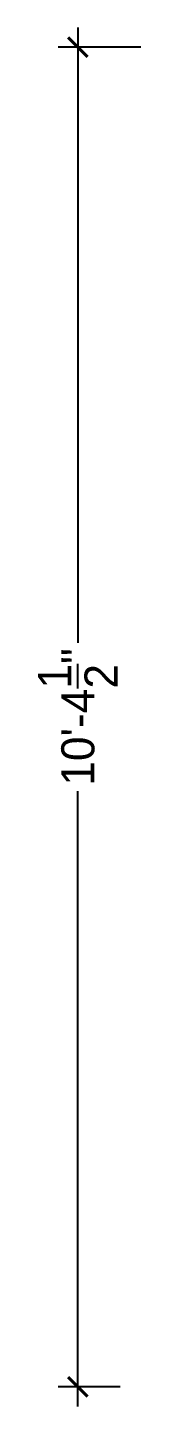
# Model space of a CAD drawing. Header units: inches. Extents: x -137722 to 81594, y -22256 to -1207.
# Drawn here: x -64795.2 to -64785.7, y -3383.2 to -3255 of the extents above; entities that cross this region are included whole.
import ezdxf

# ---------------------------------------------------------------- set-up
doc = ezdxf.new("R2010")
doc.units = ezdxf.units.IN
doc.header["$LTSCALE"] = 0.05
doc.header["$MEASUREMENT"] = 0
doc.header["$PDMODE"] = 3
doc.header["$PDSIZE"] = -4
doc.linetypes.add('DASHED2', pattern=[0.375, 0.25, -0.125])
doc.layers.get('Defpoints').update_dxf_attribs({"linetype": 'DASHED2'})
doc.layers.add('Civil Dimension - Text', color=7, linetype='Continuous')
doc.styles.add('9-128OF1-4', font='stylu.ttf')
doc.dimstyles.new('DIM 1-4', dxfattribs={"dimtxt": 3.0792, "dimasz": 1.82, "dimexe": 1.82, "dimexo": 0, "dimgap": 0.09, "dimtad": 0, "dimzin": 0, "dimdsep": 46, "dimlunit": 4, "dimtxsty": '9-128OF1-4', "dimblk": 'ARCHTICK', "dimcen": 1.8125, "dimdle": 1.82, "dimclrd": 8, "dimclre": 8, "dimadec": 0, "dimazin": 0, "dimtfac": 1, "dimtofl": 0, "dimtmove": 0, "dimatfit": 3, "dimldrblk": 'OPEN90', "dimfxl": 1, "dimtolj": 1, "dimtzin": 0, "dimlwd": -1, "dimarcsym": 0})

# ---------------------------------------------------------------- blocks, each defined once
blk = doc.blocks.new('_ArchTick')
at = {"color": 0, "const_width": 0.15}
blk.add_lwpolyline([(-0.5, -0.5), (0.5, 0.5)], dxfattribs=at)
blk = doc.blocks.new('*D723')
at = {"layer": 'Civil Dimension - Text', "color": 8, "ltscale": 50, "transparency": 16777216}
for p, q in [((-64791.55, -3255.04), (-64791.55, -3312.23)), ((-64791.55, -3383.18), (-64791.55, -3326))]:
    blk.add_line(p, q, dxfattribs=at)
at = {"layer": 'Civil Dimension - Text', "color": 8, "lineweight": -2, "ltscale": 50, "transparency": 16777216}
for p, q in [((-64785.69, -3256.86), (-64793.37, -3256.86)), ((-64787.62, -3381.36), (-64793.37, -3381.36))]:
    blk.add_line(p, q, dxfattribs=at)
at = {"layer": 'Defpoints', "color": 0, "ltscale": 50, "transparency": 16777216}
for p in [(-64785.69, -3256.86), (-64791.55, -3381.36), (-64787.62, -3381.36)]:
    blk.add_point(p, dxfattribs=at)
at = {"layer": 'Civil Dimension - Text', "color": 8, "ltscale": 50, "transparency": 16777216, "xscale": 1.82, "yscale": 1.82, "zscale": 1.82}
for p, rotation in [((-64791.55, -3256.86), 90), ((-64791.55, -3381.36), 270)]:
    blk.add_blockref('_ArchTick', p, dxfattribs=dict(at, rotation=rotation))
at = {"layer": 'Civil Dimension - Text', "color": 0, "ltscale": 50, "transparency": 16777216, "insert": (-64791.55, -3319.11), "char_height": 3.0792, "attachment_point": 5, "rotation": 90, "style": '9-128OF1-4'}
blk.add_mtext('\\A1;10\'-4{\\H1x;\\S1/2;}"', dxfattribs=at)
blk = doc.blocks.new('_Open90')
at = {"color": 0, "linetype": 'ByBlock', "lineweight": -2}
for p, q in [((0, 0), (-1, 0)), ((-0.5, 0.5), (0, 0)), ((0, 0), (-0.5, -0.5))]:
    blk.add_line(p, q, dxfattribs=at)

msp = doc.modelspace()

# ---------------------------------------------------------------- dimensions: what is measured, and where the dimension line sits
at = {"layer": 'Civil Dimension - Text', "ltscale": 50}
dim = msp.add_linear_dim(base=(-64791.5483, -3381.3618), p1=(-64785.6873, -3256.8618), p2=(-64787.6168, -3381.3618), angle=90, dimstyle='DIM 1-4', override={"dimtmove": 1, "dimfxl": 0, "dimarcsym": 1}, dxfattribs=at)
dim.commit()
dim.dimension.update_dxf_attribs({"geometry": '*D723', "text_midpoint": (-64791.5483, -3319.1118)})

doc.saveas('drawing.dxf')
